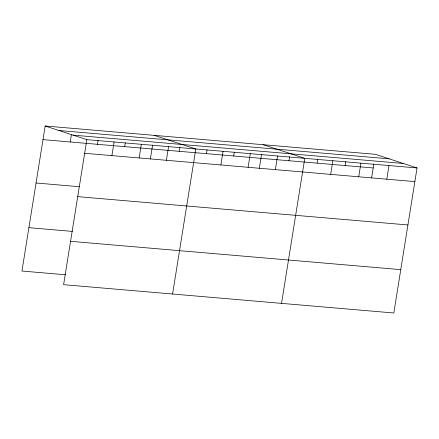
<?xml version="1.0" encoding="UTF-8"?>
<svg xmlns="http://www.w3.org/2000/svg" width="439" height="439" viewBox="0 0 439 439"><rect width="100%" height="100%" fill="white"/><g stroke="black" fill="none" stroke-linecap="round" stroke-linejoin="round"><path stroke-width="0.66" d="M45.179 126.004L86.845 139.64L63.611 284.675L393.821 312.996L417.05 167.967L375.389 154.325L45.179 126.004L21.95 271.033L65.537 274.776M70.24 141.973L71.381 134.833M97.48 144.31L98.106 140.414M111.901 155.615L114.085 141.978M124.72 146.648L125.345 142.752M139.147 157.952L141.331 144.316M150.363 158.989L152.591 145.089M166.386 160.29L168.571 146.653M179.205 151.323L179.831 147.427M172.582 294.026L195.81 148.991L154.149 135.349M206.451 153.655L207.071 149.759M220.872 164.965L223.056 151.323M233.691 155.993L234.316 152.097M248.112 167.297L250.296 153.661M259.328 168.335L261.556 154.435M275.352 169.635L277.536 155.999M288.999 160.74L289.625 156.844M281.547 303.371L304.781 158.336L263.115 144.694M317.068 163.143L317.693 159.247M330.666 174.382L332.85 160.745M345.136 165.552L345.756 161.656M358.729 176.785L360.913 163.149M371.597 177.965L373.825 164.065M386.797 179.194L388.981 165.558M58.93 130.504L389.135 158.825M73.093 135.141L403.298 163.462M86.845 139.64L417.05 167.967M42.995 139.64L373.199 167.961M84.661 153.282L414.866 181.603M36.053 182.997L79.64 186.74M77.714 196.639L407.919 224.96M28.897 227.676L72.484 231.413M70.558 241.318L400.763 269.639"/></g></svg>
